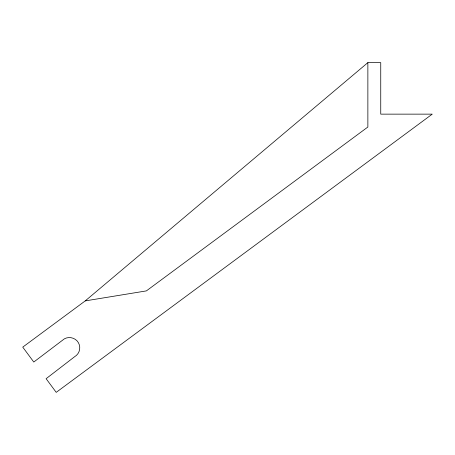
<?xml version="1.0" encoding="UTF-8"?>
<svg xmlns="http://www.w3.org/2000/svg" width="455" height="455" viewBox="0 0 455 455"><rect width="100%" height="100%" fill="white"/><g stroke="black" fill="none" stroke-linecap="round" stroke-linejoin="round"><path stroke-width="0.68" d="M85.239 300.891L367.867 62.642L380.744 62.642L380.744 114.142L432.25 114.142L56.215 392.358L46.109 378.697L74.614 356.726A10.3 10.3 0 0 0 78.385 342.655C75.655 337.86 69.069 336.097 64.314 338.884L33.778 362.032L22.75 347.125L85.239 300.891L146.374 290.899L367.867 127.019L367.867 62.642"/></g></svg>
